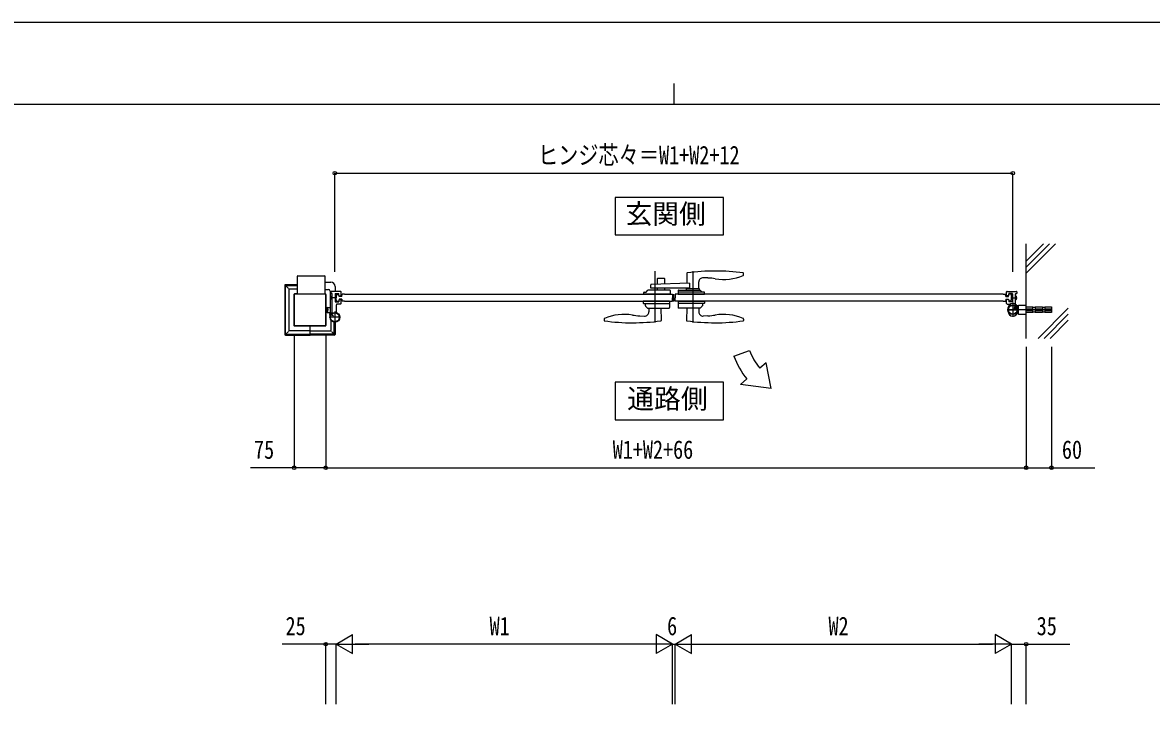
# Model space of a CAD drawing. Units: millimetres, scale not verified. Extents: x -4208 to 4205, y -2972 to 2970.
# Drawn here: x -1554 to 1131, y 1319 to 2970 of the extents above; entities that cross this region are included whole.
import ezdxf
from ezdxf.enums import TextEntityAlignment as Align

# ---------------------------------------------------------------- set-up
doc = ezdxf.new("R2010")
doc.units = ezdxf.units.MM
doc.header["$LTSCALE"] = 10
for name, color, linetype in [('0-1_USER1', 3, 'Continuous'), ('0-2_YKK_12', 2, 'Continuous'), ('0-3_YKK_13', 4, 'Continuous'), ('0-4_YKK_A1', 4, 'Continuous'), ('0-5_YKK_D', 6, 'Continuous'), ('0-6_YKK_ZWAK', 7, 'Continuous'), ('0-7_YSS_K', 3, 'Continuous')]:
    doc.layers.add(name, color=color, linetype=linetype)
doc.styles.add('ＭＳ ゴシック', font='')
doc.styles.get('ＭＳ ゴシック').set_extended_font_data('MS Gothic')

msp = doc.modelspace()

# ---------------------------------------------------------------- linework, layer by layer
at = {"layer": '0-1_USER1'}
for points in [[(-144.51, 2554.58), (-144.51, 2465.33), (113.09, 2465.33), (113.09, 2554.58)], [(-144.51, 2115.14), (-144.51, 2025.89), (113.09, 2025.89), (113.09, 2115.14)]]:
    msp.add_lwpolyline(points, close=True, dxfattribs=at)
at = {"layer": '0-2_YKK_12'}
for p, q in [((-49.98, 2379.53), (-49.98, 2257.48)), ((40.02, 2379.53), (40.02, 2257.48)), ((-4.98, 2307.51), (-4.98, 2324.55))]:
    msp.add_line(p, q, dxfattribs=at)
at = {"layer": '0-3_YKK_13'}
for p, q in [((26, 2374.02), (25.6, 2350.74)), ((76.27, 2363), (64.95, 2363.59)), ((160.93, 2370.76), (161.02, 2373.36)), ((161.02, 2373.36), (161.01, 2374.02)), ((-59.98, 2339.05), (-59.98, 2346.78)), ((32.2, 2339.05), (-59.98, 2339.05)), ((32.2, 2350.97), (-59.02, 2347.78)), ((-44.49, 2361.04), (-44.49, 2348.34)), ((-44.49, 2339.05), (-44.49, 2334.04)), ((-27.49, 2362.04), (-43.49, 2362.04)), ((-26.49, 2348.97), (-26.49, 2361.04)), ((-26.49, 2334.04), (-26.49, 2339.05)), ((24.07, 2336.55), (24.07, 2334.55)), ((55.47, 2337.05), (24.57, 2337.05)), ((25.74, 2337.05), (25.74, 2339.05)), ((32.2, 2350.97), (32.2, 2339.05)), ((54.27, 2337.05), (54.42, 2353.69)), ((55.97, 2334.55), (55.97, 2336.55)), ((-76.34, 2324.55), (-76.48, 2328.54)), ((-14.64, 2334.04), (-66.49, 2334.04)), ((-13.64, 2333.08), (-13.48, 2328.54)), ((-13.48, 2328.54), (-13.62, 2324.55)), ((5.18, 2333.08), (5.02, 2328.55)), ((5.02, 2328.55), (5.16, 2324.55)), ((67.02, 2329.55), (5.05, 2329.55)), ((5.16, 2324.55), (67.88, 2324.55)), ((6.18, 2334.05), (58.02, 2334.05)), ((62.52, 2329.55), (58.02, 2334.05)), ((67.88, 2324.55), (68.02, 2328.55)), ((-77.84, 2307.55), (-77.98, 2303.55)), ((-77.98, 2303.55), (-77.98, 2303.51)), ((-15.12, 2307.55), (-77.84, 2307.55)), ((-76.98, 2302.55), (-15.02, 2302.55)), ((-72.98, 2302.55), (-72.78, 2296.75)), ((-72.63, 2296.41), (-67.92, 2291.69)), ((-67.56, 2291.55), (-16.36, 2291.55)), ((-64.25, 2291.55), (-64.41, 2282.32)), ((-35.71, 2291.55), (-35.21, 2262.84)), ((-14.98, 2303.55), (-15.37, 2292.51)), ((-15.12, 2307.55), (-14.98, 2303.55)), ((5.16, 2307.55), (5.02, 2303.55)), ((5.02, 2303.55), (5.41, 2292.51)), ((67.02, 2302.55), (5.05, 2302.55)), ((5.16, 2307.55), (67.88, 2307.55)), ((57.6, 2291.55), (6.4, 2291.55)), ((25.75, 2291.55), (25.25, 2262.84)), ((54.29, 2291.55), (54.45, 2282.32)), ((62.67, 2296.41), (57.96, 2291.69)), ((63.02, 2302.55), (62.82, 2296.75)), ((67.88, 2307.55), (68.02, 2303.55)), ((68.02, 2303.55), (68.02, 2303.51)), ((-86.23, 2273.1), (-74.93, 2272.51)), ((-35.21, 2262.84), (-35.22, 2262.18)), ((25.25, 2262.84), (25.26, 2262.18)), ((76.27, 2273.1), (64.97, 2272.51))]:
    msp.add_line(p, q, dxfattribs=at)
for points in [[(-13.62, 2324.54), (-37.53, 2324.54), (-76.34, 2324.54)], [(-75.48, 2329.54), (-70.99, 2329.54), (-66.49, 2334.04)], [(-170.89, 2265.34), (-170.98, 2262.73), (-170.97, 2262.07)], [(160.93, 2265.34), (161.02, 2262.73), (161.01, 2262.07)]]:
    msp.add_lwpolyline(points, dxfattribs=at)
for centre, radius, start, end in [((27, 2374), 1, 97.81776, 179), ((93.52, 1889.55), 490, 82.18537, 97.81776), ((64.42, 2353.6), 10, 87, 179.5), ((67.9, 2203.21), 160, 80.71811, 87), ((113.06, 2479.55), 120, 260.71811, 292.87469), ((158.93, 2370.83), 2, 292.87469, 358), ((160.01, 2374.01), 1, 1, 82.18537), ((-58.98, 2346.78), 1, 92, 180), ((-43.49, 2361.04), 1, 90, 180), ((-27.49, 2361.04), 1, 0, 90), ((24.57, 2336.55), 0.5, 90, 180), ((55.47, 2336.55), 0.5, 0, 90), ((-75.48, 2328.54), 1, 90, 178), ((-14.64, 2333.04), 1, 2, 90), ((6.18, 2333.05), 1, 90, 178), ((24.57, 2334.55), 0.5, 180, 270), ((55.47, 2334.55), 0.5, 270, 0), ((67.02, 2328.55), 1, 2, 90), ((-76.98, 2303.55), 1, 182, 270), ((-74.41, 2282.5), 10, 267, 359), ((-72.28, 2296.76), 0.5, 182, 225), ((-67.56, 2292.05), 0.5, 225, 270), ((-16.36, 2292.55), 1, 270, 358), ((6.4, 2292.55), 1, 182, 270), ((64.45, 2282.5), 10, 181, 273), ((57.6, 2292.05), 0.5, 270, 315), ((62.32, 2296.76), 0.5, 315, 358), ((67.02, 2303.55), 1, 270, 358), ((-169.97, 2262.09), 1, 181, 262.18537), ((-168.89, 2265.27), 2, 112.87469, 178), ((-103.48, 2746.55), 490, 262.18537, 277.90552), ((-123.02, 2156.55), 120, 80.71811, 112.87469), ((-77.86, 2432.88), 160, 260.71811, 267), ((-36.22, 2262.2), 1, 277.90552, 359), ((26.26, 2262.2), 1, 181, 262.09448), ((93.52, 2746.55), 490, 262.09448, 277.81463), ((67.9, 2432.88), 160, 273, 279.28189), ((113.06, 2156.55), 120, 67.12531, 99.28189), ((158.93, 2265.27), 2, 2, 67.12531), ((160.01, 2262.09), 1, 277.81463, 359)]:
    msp.add_arc(centre, radius, start, end, dxfattribs=at)
at = {"layer": '0-4_YKK_A1'}
for p, q in [((-900.98, 2366.05), (-900.98, 2324.55)), ((-898.98, 2368.05), (-835.98, 2368.05)), ((-833.98, 2324.55), (-833.98, 2366.05)), ((-930.48, 2345.05), (-930.48, 2229.04)), ((-929.9, 2346.46), (-921.48, 2338.05)), ((-900.98, 2347.05), (-928.49, 2347.05)), ((-928.38, 2230.15), (-928.38, 2343.95)), ((-927.38, 2344.95), (-900.98, 2344.95)), ((-920.48, 2336.05), (-920.48, 2238.05)), ((-919.48, 2337.05), (-900.98, 2337.05)), ((-833.98, 2353.05), (-820.48, 2353.05)), ((-833.98, 2336.05), (-826.48, 2336.05)), ((-810.48, 2343.05), (-810.48, 2331.05)), ((-908.48, 2324.05), (-908.48, 2250.05)), ((-900.98, 2325.05), (-907.48, 2325.05)), ((-833.98, 2325.05), (-833.48, 2325.05)), ((-832.48, 2324.05), (-832.48, 2250.05)), ((-822.48, 2332.05), (-822.48, 2277.71)), ((-807.37, 2316.05), (-821.54, 2316.05)), ((-820.48, 2330.05), (-820.48, 2326.35)), ((-817.78, 2326.05), (-820.18, 2326.05)), ((-818.78, 2320.05), (-819.98, 2318.85)), ((-819.98, 2313.25), (-819.98, 2318.85)), ((-818.78, 2312.05), (-819.98, 2313.25)), ((-797.48, 2331.05), (-819.48, 2331.05)), ((-819.46, 2319.37), (-817.48, 2319.37)), ((-819.46, 2312.73), (-817.48, 2312.73)), ((-818.78, 2320.05), (-817.48, 2320.05)), ((-818.78, 2320.05), (-818.78, 2312.05)), ((-817.48, 2312.05), (-818.78, 2312.05)), ((-817.48, 2316.51), (-817.48, 2325.75)), ((-817.48, 2281.38), (-817.48, 2315.59)), ((-810.48, 2325.75), (-810.48, 2306.35)), ((-810.48, 2320.05), (-809.18, 2320.05)), ((-810.48, 2319.37), (-808.5, 2319.37)), ((-810.48, 2312.73), (-808.5, 2312.73)), ((-809.18, 2312.05), (-810.48, 2312.05)), ((-810.18, 2326.05), (-801.78, 2326.05)), ((-809.18, 2320.05), (-807.98, 2318.85)), ((-807.18, 2324.55), (-807.98, 2316.05)), ((-807.18, 2307.55), (-807.98, 2316.05)), ((-807.18, 2324.55), (-801.98, 2324.55)), ((-801.28, 2319.05), (-801.98, 2324.55)), ((-801.28, 2313.05), (-801.98, 2307.55)), ((-801.48, 2321.55), (-801.48, 2325.75)), ((-801.48, 2310.55), (-801.48, 2306.35)), ((-794.68, 2319.05), (-801.28, 2319.05)), ((-794.68, 2313.05), (-801.28, 2313.05)), ((-800.48, 2320.55), (-797.48, 2320.55)), ((-800.48, 2311.55), (-797.48, 2311.55)), ((-796.48, 2321.55), (-796.48, 2330.05)), ((-796.48, 2302.05), (-796.48, 2310.55)), ((-794.68, 2319.05), (-793.98, 2324.55)), ((-794.68, 2313.05), (-793.98, 2307.55)), ((-787.98, 2324.55), (-793.98, 2324.55)), ((-8.48, 2307.55), (-7.98, 2316.05)), ((-1.48, 2307.55), (-1.98, 2316.05)), ((778.02, 2324.55), (784.02, 2324.55)), ((784.72, 2319.05), (784.02, 2324.55)), ((784.72, 2313.05), (784.02, 2307.55)), ((784.72, 2319.05), (791.32, 2319.05)), ((784.72, 2313.05), (791.32, 2313.05)), ((786.52, 2321.55), (786.52, 2330.05)), ((786.52, 2302.05), (786.52, 2310.55)), ((787.52, 2331.05), (809.52, 2331.05)), ((790.52, 2320.55), (787.52, 2320.55)), ((790.52, 2311.55), (787.52, 2311.55)), ((791.32, 2319.05), (792.02, 2324.55)), ((791.32, 2313.05), (792.02, 2307.55)), ((791.52, 2321.55), (791.52, 2325.75)), ((791.52, 2310.55), (791.52, 2306.35)), ((800.22, 2326.05), (791.82, 2326.05)), ((797.22, 2324.55), (792.02, 2324.55)), ((797.22, 2324.55), (798.02, 2316.05)), ((797.22, 2307.55), (798.02, 2316.05)), ((797.41, 2316.05), (811.58, 2316.05)), ((799.22, 2320.05), (798.02, 2318.85)), ((800.52, 2319.37), (798.54, 2319.37)), ((800.52, 2312.73), (798.54, 2312.73)), ((800.52, 2320.05), (799.22, 2320.05)), ((799.22, 2312.05), (800.52, 2312.05)), ((800.52, 2325.75), (800.52, 2306.35)), ((807.52, 2316.51), (807.52, 2325.75)), ((808.82, 2320.05), (807.52, 2320.05)), ((809.5, 2319.37), (807.52, 2319.37)), ((807.52, 2299.38), (807.52, 2315.59)), ((809.5, 2312.73), (807.52, 2312.73)), ((807.52, 2312.05), (808.82, 2312.05)), ((807.82, 2326.05), (810.22, 2326.05)), ((808.82, 2320.05), (808.82, 2312.05)), ((808.82, 2320.05), (810.02, 2318.85)), ((808.82, 2312.05), (810.02, 2313.25)), ((810.02, 2313.25), (810.02, 2318.85)), ((810.52, 2330.05), (810.52, 2326.35)), ((-829.17, 2291.8), (-829.68, 2291.8)), ((-829.68, 2291.8), (-829.68, 2282.3)), ((-810.98, 2283.05), (-810.98, 2256.05)), ((-810.18, 2306.05), (-801.78, 2306.05)), ((-807.48, 2281.88), (-807.48, 2299.05)), ((-807.18, 2307.55), (-801.98, 2307.55)), ((-797.48, 2301.05), (-805.48, 2301.05)), ((-787.98, 2307.55), (-793.98, 2307.55)), ((-787.98, 2307.55), (-8.48, 2307.55)), ((778.02, 2307.55), (-1.48, 2307.55)), ((778.02, 2307.55), (784.02, 2307.55)), ((787.52, 2301.05), (793.95, 2301.05)), ((787.52, 2287.55), (814.52, 2287.55)), ((895.02, 2287.55), (788.02, 2287.55)), ((790.02, 2291.55), (790.02, 2283.55)), ((800.22, 2306.05), (791.82, 2306.05)), ((797.22, 2307.55), (792.02, 2307.55)), ((801.02, 2304.55), (801.02, 2270.55)), ((801.02, 2301.05), (801.02, 2274.05)), ((804.49, 2289.98), (813.72, 2296.44)), ((809.67, 2295.24), (804.75, 2291.8)), ((806.3, 2289.6), (811.21, 2293.04)), ((812.02, 2291.55), (812.02, 2283.55)), ((812.45, 2291.28), (813.38, 2292.39)), ((815.02, 2296.55), (812.51, 2296.55)), ((833.02, 2294.3), (849.02, 2294.3)), ((833.02, 2290.1), (849.02, 2290.1)), ((849.02, 2285), (833.02, 2285)), ((849.02, 2280.8), (849.02, 2294.3)), ((849.02, 2293.55), (854.02, 2293.55)), ((854.02, 2294.3), (854.02, 2280.8)), ((854.02, 2294.3), (872.02, 2294.3)), ((854.02, 2290.1), (872.02, 2290.1)), ((872.02, 2285), (854.02, 2285)), ((872.02, 2294.3), (872.02, 2280.8)), ((872.02, 2293.55), (877.02, 2293.55)), ((877.02, 2294.3), (877.02, 2280.8)), ((877.02, 2294.3), (893.02, 2294.3)), ((877.02, 2290.1), (893.02, 2290.1)), ((893.02, 2285), (877.02, 2285)), ((-829.68, 2281.05), (-822.48, 2281.05)), ((-797.48, 2269.55), (-824.48, 2269.55)), ((-814.45, 2271.98), (-823.68, 2278.44)), ((-822.41, 2273.28), (-823.34, 2274.39)), ((-822.48, 2273.36), (-822.48, 2269.55)), ((-821.55, 2274.51), (-819.25, 2277.78)), ((-820.48, 2263.07), (-820.48, 2238.05)), ((-812.58, 2230.15), (-812.58, 2258.16)), ((-810.48, 2258.06), (-810.48, 2229.04)), ((815.02, 2278.55), (812.51, 2278.55)), ((849.02, 2280.8), (833.02, 2280.8)), ((854.02, 2281.55), (849.02, 2281.55)), ((872.02, 2280.8), (854.02, 2280.8)), ((877.02, 2281.55), (872.02, 2281.55)), ((-921.48, 2236.05), (-929.9, 2227.63)), ((-927.38, 2229.15), (-870.98, 2229.15)), ((-870.98, 2237.05), (-919.48, 2237.05)), ((-870.98, 2249.05), (-907.48, 2249.05)), ((-870.48, 2248.55), (-870.48, 2227.55)), ((-833.48, 2249.05), (-869.98, 2249.05)), ((-869.98, 2237.05), (-821.48, 2237.05)), ((-813.58, 2229.15), (-869.98, 2229.15)), ((-819.48, 2236.05), (-811.06, 2227.63)), ((-928.49, 2227.05), (-870.98, 2227.05)), ((-812.48, 2227.05), (-869.98, 2227.05)), ((137.73, 2177.14), (175.32, 2190.82)), ((214.95, 2161.57), (199.63, 2148.72)), ((226.88, 2100.14), (214.95, 2161.57)), ((168.99, 2123), (153.67, 2110.15)), ((226.88, 2100.14), (153.67, 2110.15))]:
    msp.add_line(p, q, dxfattribs=at)
for points in [[(-907.98, 2249.55), (-832.98, 2249.55), (-832.98, 2324.55), (-907.98, 2324.55)], [(833.02, 2312.55), (832.02, 2312.55), (832.02, 2262.55), (833.02, 2262.55)], [(809.29, 2295.78), (804.38, 2292.34), (806.67, 2289.06), (811.59, 2292.51)], [(832.02, 2298.55), (832.02, 2276.55), (815.02, 2276.55), (815.02, 2298.55)]]:
    msp.add_lwpolyline(points, close=True, dxfattribs=at)
for points in [[(-809.18, 2320.05), (-809.18, 2312.05), (-807.98, 2313.25), (-807.98, 2318.85)], [(-787.98, 2324.55), (-8.48, 2324.55), (-7.98, 2316.05)], [(778.02, 2324.55), (-1.48, 2324.55), (-1.98, 2316.05)], [(799.22, 2320.05), (799.22, 2312.05), (798.02, 2313.25), (798.02, 2318.85)], [(-827.54, 2289.2), (-829.6, 2288.19), (-830.21, 2287.05)], [(-827.54, 2284.9), (-829.6, 2285.9), (-830.21, 2287.05)], [(-830.18, 2293.55), (-829.68, 2293.05), (-822.48, 2293.05)], [(-830.18, 2280.55), (-829.68, 2281.05), (-829.68, 2293.05)], [(-829.17, 2291.8), (-829.17, 2282.3), (-829.68, 2282.3)], [(812.45, 2291.28), (808.43, 2297.01), (809.8, 2297.51)], [(811.16, 2297.21), (810.11, 2295.32), (810.27, 2294.03)], [(813.57, 2293.77), (811.43, 2293.43), (810.27, 2294.03)], [(893.02, 2294.3), (893.02, 2280.8), (877.02, 2280.8)], [(-823.53, 2275.77), (-821.39, 2275.43), (-820.23, 2276.03)], [(-822.41, 2273.28), (-818.39, 2279.01), (-819.76, 2279.51)], [(-821.12, 2279.21), (-820.07, 2277.32), (-820.23, 2276.03)]]:
    msp.add_lwpolyline(points, dxfattribs=at)
for centre, radius in [((801.02, 2287.55), 11.5), ((801.02, 2287.55), 10.35), ((-810.98, 2269.55), 11.5), ((-810.98, 2269.55), 10.35)]:
    msp.add_circle(centre, radius, dxfattribs=at)
for centre, radius, start, end in [((-898.98, 2366.05), 2, 90, 180), ((-835.98, 2366.05), 2, 360, 90), ((-927.38, 2343.95), 1, 90, 180), ((-919.48, 2336.05), 1, 90, 180), ((-826.48, 2332.05), 4, 360, 90), ((-820.48, 2343.05), 10, 360, 90), ((-907.48, 2324.05), 1, 90, 180), ((-833.48, 2324.05), 1, 360, 90), ((-819.48, 2330.05), 1, 90, 180), ((-820.18, 2326.35), 0.3, 180, 270), ((-817.78, 2325.75), 0.3, 360, 90), ((-817.28, 2316.51), 0.2, 180, 246.42182), ((-817.28, 2315.59), 0.2, 113.57818, 180), ((-817.48, 2316.05), 0.3, 293.57818, 66.42182), ((-810.18, 2325.75), 0.3, 90, 180), ((-801.78, 2325.75), 0.3, 360, 90), ((-800.48, 2321.55), 1, 180, 270), ((-800.48, 2310.55), 1, 90, 180), ((-797.48, 2330.05), 1, 360, 90), ((-797.48, 2321.55), 1, 270, 360), ((-797.48, 2310.55), 1, 360, 90), ((787.52, 2330.05), 1, 90, 180), ((787.52, 2321.55), 1, 180, 270), ((787.52, 2310.55), 1, 90, 180), ((790.52, 2321.55), 1, 270, 0), ((790.52, 2310.55), 1, 0, 90), ((791.82, 2325.75), 0.3, 90, 180), ((800.22, 2325.75), 0.3, 0, 90), ((807.52, 2316.05), 0.3, 113.57818, 246.42182), ((807.32, 2316.51), 0.2, 293.57818, 0), ((807.32, 2315.59), 0.2, 0, 66.42182), ((807.82, 2325.75), 0.3, 90, 180), ((809.52, 2330.05), 1, 0, 90), ((810.22, 2326.35), 0.3, 270, 0), ((-833.84, 2287.05), 6.66, 314.51496, 45.48504), ((-810.18, 2306.35), 0.3, 180, 270), ((-805.48, 2299.05), 2, 90, 180), ((-801.78, 2306.35), 0.3, 270, 360), ((-797.48, 2302.05), 1, 270, 360), ((787.52, 2302.05), 1, 180, 270), ((801.02, 2291.55), 11, 0, 180), ((801.02, 2283.55), 11, 180, 0), ((791.82, 2306.35), 0.3, 180, 270), ((793.95, 2299.05), 2, 301.58634, 90), ((800.22, 2306.35), 0.3, 270, 0), ((812.52, 2299.38), 5, 180, 225.81561), ((810.25, 2296.29), 1.3, 49.0353, 110), ((812.51, 2299.55), 3, 214.8499, 270), ((805.2, 2290.47), 9, 20.9647, 49.0353), ((812.39, 2293.23), 1.3, 320, 20.9647), ((-822.35, 2275.23), 1.3, 159.0353, 220), ((-815.16, 2272.47), 9, 130.9647, 159.0353), ((-820.21, 2278.29), 1.3, 70, 130.9647), ((-822.48, 2281.38), 5, 314.18439, 360), ((-805.48, 2281.88), 2, 180, 245.95792), ((812.51, 2275.55), 3, 90, 145.1501), ((-927.38, 2230.15), 1, 180, 270), ((-919.48, 2238.05), 1, 180, 270), ((-907.48, 2250.05), 1, 180, 270), ((-833.48, 2250.05), 1, 270, 360), ((-833.48, 2250.05), 1, 270, 0), ((-821.48, 2238.05), 1, 270, 360), ((-813.58, 2230.15), 1, 270, 0), ((306.88, 2238.71), 180, 200.00072, 220.00072), ((306.88, 2238.71), 140, 200.00072, 220.00072)]:
    msp.add_arc(centre, radius, start, end, dxfattribs=at)
for centre, major_axis, ratio, start_param, end_param in [((-928.48, 2345.04), (-1.42, 1.42), 0.995146, 5.5002201, 7.0661505), ((-928.48, 2229.05), (-1.42, -1.42), 0.995146, 5.5002201, 7.0661505), ((-870.98, 2248.55), (0, -0.501), 0.997564, 1.5707963, 3.1415927), ((-869.98, 2248.55), (0, -0.501), 0.997564, 3.1415927, 4.712389), ((-812.49, 2229.05), (1.42, -1.42), 0.995146, 5.5002201, 7.0661505), ((-870.98, 2227.55), (0, 0.501), 0.997564, 3.1415927, 4.712389), ((-869.98, 2227.55), (0, 0.501), 0.997564, 1.5707963, 3.1415927)]:
    msp.add_ellipse(centre, major_axis=major_axis, ratio=ratio, start_param=start_param, end_param=end_param, dxfattribs=at)
at = {"layer": '0-5_YKK_D'}
for p, q in [((-810.98, 2377.55), (-810.98, 2613.05)), ((-810.98, 2612.05), (801.02, 2612.05)), ((801.02, 2377.55), (801.02, 2613.05)), ((-907.98, 2229.55), (-907.98, 1911.05)), ((-832.98, 2229.55), (-832.98, 1911.05)), ((-832.98, 2229.55), (-832.98, 1911.05)), ((833.02, 2199.55), (833.02, 1911.05)), ((833.02, 2199.55), (833.02, 1911.05)), ((893.02, 2199.55), (893.02, 1911.05)), ((-832.98, 1912.05), (833.02, 1912.05)), ((-807.98, 1492.84), (-769.01, 1515.34)), ((-769.01, 1470.34), (-769.01, 1515.34)), ((-7.98, 1492.84), (-46.95, 1515.34)), ((-46.95, 1515.34), (-46.95, 1470.34)), ((-1.98, 1492.84), (36.99, 1515.34)), ((36.99, 1470.34), (36.99, 1515.34)), ((798.02, 1492.84), (759.05, 1515.34)), ((759.05, 1515.34), (759.05, 1470.34)), ((-832.98, 1350.39), (-832.98, 1493.84)), ((-807.98, 1350.39), (-807.98, 1493.84)), ((-807.98, 1350.39), (-807.98, 1493.84)), ((-807.98, 1492.84), (-769.01, 1470.34)), ((-807.98, 1492.84), (-730.04, 1492.84)), ((-52.98, 1492.84), (-762.98, 1492.84)), ((-7.98, 1492.84), (-85.92, 1492.84)), ((-7.98, 1492.84), (-46.95, 1470.34)), ((-7.98, 1350.39), (-7.98, 1493.84)), ((-7.98, 1350.39), (-7.98, 1493.84)), ((-7.98, 1492.84), (-1.98, 1492.84)), ((-1.98, 1350.39), (-1.98, 1493.84)), ((-1.98, 1350.39), (-1.98, 1493.84)), ((-1.98, 1492.84), (36.99, 1470.34)), ((-1.98, 1492.84), (75.96, 1492.84)), ((43.02, 1492.84), (753.02, 1492.84)), ((798.02, 1492.84), (720.08, 1492.84)), ((798.02, 1492.84), (759.05, 1470.34)), ((798.02, 1350.39), (798.02, 1493.84)), ((798.02, 1350.39), (798.02, 1493.84)), ((833.02, 1350.39), (833.02, 1493.84))]:
    msp.add_line(p, q, dxfattribs=at)
for points in [[(-832.98, 1912.05), (-907.98, 1912.05), (-1011.38, 1912.05)], [(833.02, 1912.05), (893.02, 1912.05), (996.42, 1912.05)], [(-807.98, 1492.84), (-832.98, 1492.84), (-936.38, 1492.84)], [(798.02, 1492.84), (833.02, 1492.84), (936.42, 1492.84)]]:
    msp.add_lwpolyline(points, dxfattribs=at)
for centre in [(-810.98, 2612.05), (801.02, 2612.05), (-907.98, 1912.05), (-832.98, 1912.05), (-832.98, 1912.05), (833.02, 1912.05), (833.02, 1912.05), (893.02, 1912.05), (-832.98, 1492.84), (833.02, 1492.84)]:
    msp.add_circle(centre, 4.25, dxfattribs=at)
at = {"layer": '0-6_YKK_ZWAK'}
for p, q in [((-4.98, 2825), (-4.98, 2775)), ((3895.02, 2775), (-3904.98, 2775))]:
    msp.add_line(p, q, dxfattribs=at)
msp.add_lwpolyline([(-4205, -2970), (4205, -2970), (4205, 2970), (-4205, 2970)], close=True, dxfattribs=at)
at = {"layer": '0-7_YSS_K'}
for p, q in [((833.02, 2219.55), (833.02, 2444.55)), ((833.02, 2403.15), (874.42, 2444.55)), ((833.02, 2389.01), (888.56, 2444.55)), ((833.02, 2374.87), (902.7, 2444.55)), ((861.55, 2219.55), (933.02, 2291.02)), ((875.69, 2219.55), (933.02, 2276.88)), ((889.83, 2219.55), (933.02, 2262.74))]:
    msp.add_line(p, q, dxfattribs=at)

# ---------------------------------------------------------------- texts
at = {"layer": '0-1_USER1', "style": 'ＭＳ ゴシック'}
for s, p in [('玄関側', (-120.13, 2478.08)), ('通路側', (-115.79, 2038.64))]:
    msp.add_text(s, height=46.74, dxfattribs=at).set_placement(p, align=Align.BOTTOM_LEFT)
at = {"layer": '0-5_YKK_D', "style": 'ＭＳ ゴシック', "width": 0.8}
for s, p in [('ヒンジ芯々＝W1+W2+12', (-328.18, 2620.05)), ('75', (-1003.38, 1920.05)), ('W1+W2+66', (-150.38, 1920.05)), ('60', (918.02, 1920.05)), ('25', (-928.38, 1500.84)), ('W1', (-443.18, 1500.84)), ('6', (-20.98, 1500.84)), ('W2', (362.82, 1500.84)), ('35', (858.02, 1500.84))]:
    msp.add_text(s, height=43.99, dxfattribs=at).set_placement(p, align=Align.BOTTOM_LEFT)

doc.saveas('drawing.dxf')
